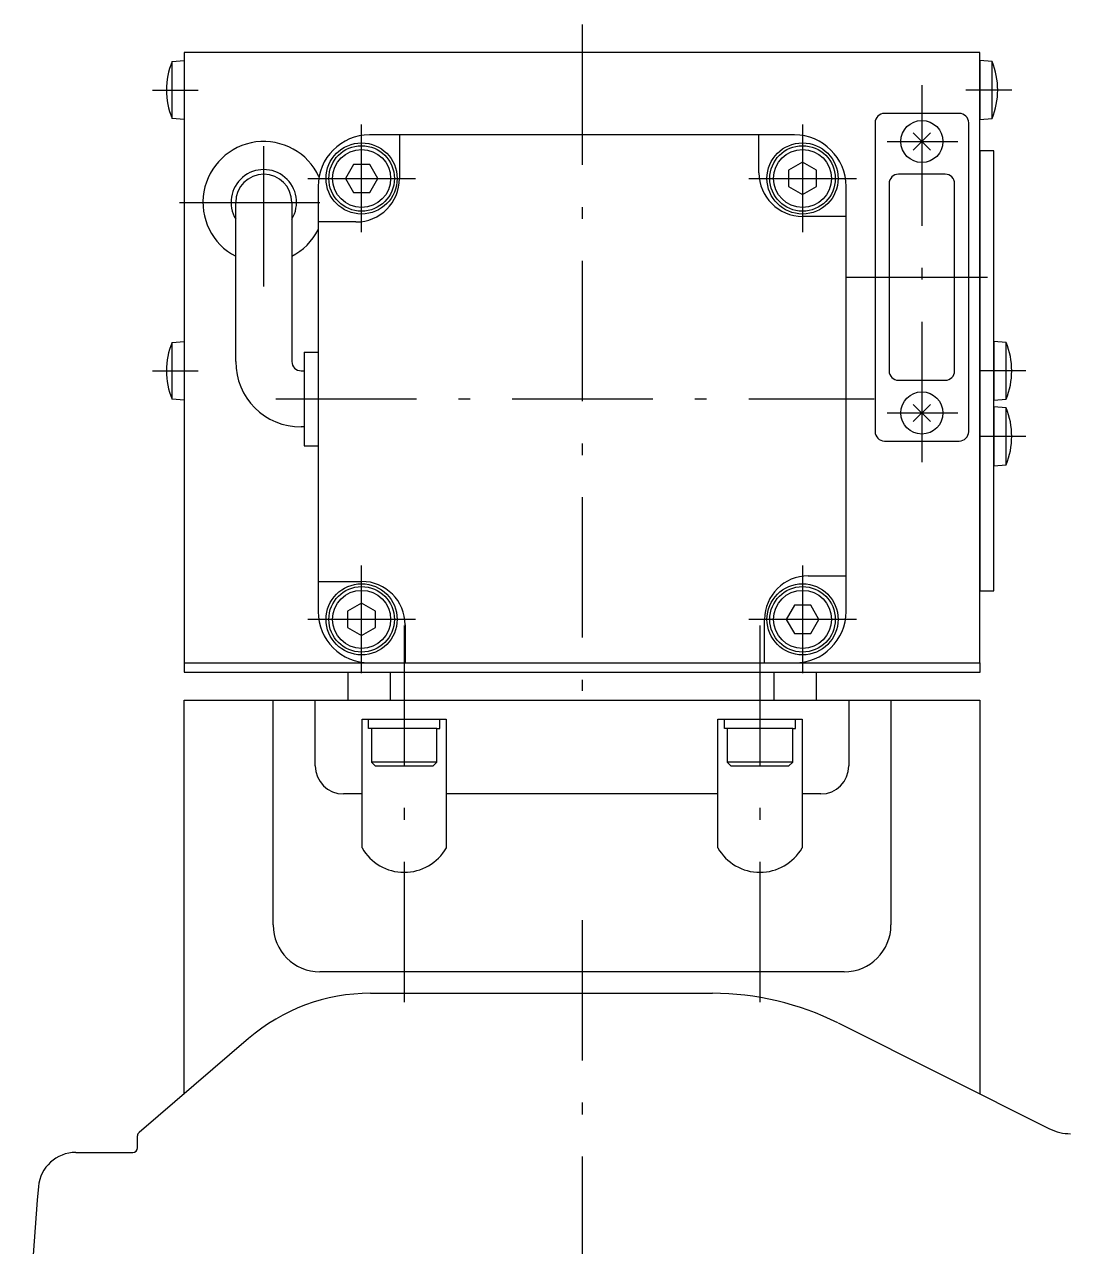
# Model space of a CAD drawing. Header units: millimetres. Extents: x -101 to 1189, y 101 to 982.
# Drawn here: x 788.1 to 899.9, y 851.4 to 981.9 of the extents above; entities that cross this region are included whole.
import ezdxf

# ---------------------------------------------------------------- set-up
doc = ezdxf.new("R2010")
doc.units = ezdxf.units.MM
doc.linetypes.add('DASHDOT', pattern=[50.5, 30, -9, 2.5, -9])
doc.layers.add('1', color=7, linetype='Continuous')
doc.layers.add('3', color=214, linetype='Continuous')

msp = doc.modelspace()

# ---------------------------------------------------------------- linework, layer by layer
at = {"layer": '1', "color": 7, "linetype": 'Continuous'}
for p, q in [((803.89, 977.95), (805.19, 978.06)), ((803.89, 971.88), (803.89, 977.95)), ((890.19, 978.91), (805.19, 978.91)), ((805.19, 978.91), (805.19, 913.71)), ((805.19, 978.06), (805.19, 971.76)), ((890.19, 913.71), (890.19, 978.91)), ((891.49, 977.95), (890.19, 978.06)), ((890.19, 978.06), (890.19, 971.76)), ((891.49, 971.88), (891.49, 977.95)), ((805.19, 971.76), (803.89, 971.88)), ((878.99, 971.41), (878.99, 938.41)), ((887.99, 972.41), (879.99, 972.41)), ((888.99, 938.41), (888.99, 971.41)), ((890.19, 971.76), (891.49, 971.88)), ((870.39, 970.11), (824.99, 970.11)), ((828.19, 970.11), (828.19, 965.46)), ((866.59, 966.06), (866.59, 970.11)), ((883.07, 970.33), (884.91, 968.49)), ((884.91, 970.33), (883.07, 968.49)), ((890.19, 968.41), (890.19, 921.41)), ((891.69, 968.41), (890.19, 968.41)), ((891.69, 921.41), (891.69, 968.41)), ((823.28, 966.96), (822.41, 965.46)), ((825.01, 966.96), (823.28, 966.96)), ((825.87, 965.46), (825.01, 966.96)), ((871.24, 967.2), (869.74, 966.33)), ((869.74, 966.33), (869.74, 964.6)), ((872.74, 966.33), (871.24, 967.2)), ((872.74, 964.6), (872.74, 966.33)), ((822.41, 965.46), (823.28, 963.96)), ((825.01, 963.96), (825.87, 965.46)), ((880.49, 964.91), (880.49, 944.91)), ((886.49, 965.91), (881.49, 965.91)), ((887.49, 944.91), (887.49, 964.91)), ((819.49, 964.61), (819.49, 919.21)), ((823.28, 963.96), (825.01, 963.96)), ((869.74, 964.6), (871.24, 963.73)), ((871.24, 963.73), (872.74, 964.6)), ((875.89, 919.21), (875.89, 964.61)), ((810.69, 945.91), (810.69, 962.91)), ((816.69, 962.91), (816.69, 945.91)), ((875.89, 961.41), (871.24, 961.41)), ((823.54, 960.81), (819.49, 960.81)), ((803.89, 947.95), (805.19, 948.06)), ((803.89, 941.88), (803.89, 947.95)), ((805.19, 948.06), (805.19, 941.76)), ((891.69, 948.06), (891.69, 941.76)), ((892.99, 947.95), (891.69, 948.06)), ((892.99, 941.88), (892.99, 947.95)), ((817.99, 946.91), (817.99, 936.91)), ((817.99, 946.91), (819.49, 946.91)), ((817.69, 944.91), (817.99, 944.91)), ((881.49, 943.91), (886.49, 943.91)), ((805.19, 941.76), (803.89, 941.88)), ((884.91, 941.33), (883.07, 939.49)), ((883.07, 941.33), (884.91, 939.49)), ((891.69, 941.76), (892.99, 941.88)), ((891.69, 941.06), (891.69, 934.76)), ((892.99, 940.95), (891.69, 941.06)), ((892.99, 934.88), (892.99, 940.95)), ((817.99, 938.91), (817.69, 938.91)), ((879.99, 937.41), (887.99, 937.41)), ((817.99, 936.91), (819.49, 936.91)), ((891.69, 934.76), (892.99, 934.88)), ((819.49, 922.41), (824.14, 922.41)), ((871.84, 923.01), (875.89, 923.01)), ((890.19, 921.41), (891.69, 921.41)), ((824.14, 920.1), (822.64, 919.23)), ((822.64, 919.23), (822.64, 917.5)), ((825.64, 919.23), (824.14, 920.1)), ((825.64, 917.5), (825.64, 919.23)), ((870.38, 919.86), (869.51, 918.36)), ((872.11, 919.86), (870.38, 919.86)), ((872.97, 918.36), (872.11, 919.86)), ((867.19, 913.71), (867.19, 918.36)), ((869.51, 918.36), (870.38, 916.86)), ((872.11, 916.86), (872.97, 918.36)), ((822.64, 917.5), (824.14, 916.63)), ((824.14, 916.63), (825.64, 917.5)), ((828.79, 917.76), (828.79, 913.71)), ((870.38, 916.86), (872.11, 916.86)), ((805.19, 913.71), (890.19, 913.71)), ((805.19, 913.71), (805.19, 912.71)), ((805.19, 912.71), (890.23, 912.71)), ((822.69, 912.71), (872.69, 912.71)), ((822.69, 909.71), (822.69, 912.71)), ((824.99, 913.71), (870.39, 913.71)), ((827.19, 912.71), (827.19, 909.71)), ((868.19, 912.71), (868.19, 909.71)), ((872.69, 912.71), (872.69, 909.71)), ((890.23, 912.71), (890.23, 913.71)), ((805.19, 909.71), (890.19, 909.71)), ((805.19, 867.7), (805.19, 909.71)), ((814.69, 885.71), (814.69, 909.71)), ((819.19, 902.71), (819.19, 909.71)), ((876.19, 909.71), (876.19, 902.71)), ((880.69, 909.71), (880.69, 885.71)), ((890.19, 909.71), (890.19, 867.66)), ((824.19, 893.94), (824.19, 907.71)), ((824.19, 907.71), (833.19, 907.71)), ((824.89, 906.71), (824.89, 907.71)), ((832.49, 906.71), (832.49, 907.71)), ((833.19, 907.71), (833.19, 893.94)), ((862.19, 893.94), (862.19, 907.71)), ((862.19, 907.71), (871.19, 907.71)), ((862.89, 906.71), (862.89, 907.71)), ((870.49, 906.71), (870.49, 907.71)), ((871.19, 907.71), (871.19, 893.94)), ((825.19, 906.71), (824.89, 906.71)), ((825.19, 906.71), (825.19, 903.11)), ((832.19, 906.71), (825.19, 906.71)), ((832.19, 903.11), (832.19, 906.71)), ((832.19, 906.71), (832.49, 906.71)), ((863.19, 906.71), (862.89, 906.71)), ((863.19, 906.71), (863.19, 903.11)), ((870.19, 906.71), (863.19, 906.71)), ((870.19, 903.11), (870.19, 906.71)), ((870.19, 906.71), (870.49, 906.71)), ((825.19, 903.11), (825.59, 902.71)), ((832.19, 903.11), (825.19, 903.11)), ((825.59, 902.71), (831.79, 902.71)), ((831.79, 902.71), (832.19, 903.11)), ((863.19, 903.11), (863.59, 902.71)), ((870.19, 903.11), (863.19, 903.11)), ((863.59, 902.71), (869.79, 902.71)), ((869.79, 902.71), (870.19, 903.11)), ((824.19, 899.71), (822.19, 899.71)), ((862.19, 899.71), (833.19, 899.71)), ((873.19, 899.71), (871.19, 899.71)), ((875.69, 880.71), (819.69, 880.71)), ((825.09, 878.41), (861.61, 878.41)), ((875.03, 875.25), (897.64, 863.94)), ((812.07, 873.6), (800.37, 863.56)), ((800.19, 861.91), (800.19, 863.18)), ((793.61, 861.41), (799.69, 861.41))]:
    msp.add_line(p, q, dxfattribs=at)
for centre, radius in [((883.99, 969.41), 2.25), ((824.14, 965.46), 3.8), ((824.14, 965.46), 3.5), ((871.24, 965.46), 3.8), ((871.24, 965.46), 3.5), ((824.14, 965.46), 3.1), ((871.24, 965.46), 3.1), ((883.99, 940.41), 2.25), ((824.14, 918.36), 3.8), ((824.14, 918.36), 3.5), ((871.24, 918.36), 3.8), ((871.24, 918.36), 3.5), ((824.14, 918.36), 3.1), ((871.24, 918.36), 3.1)]:
    msp.add_circle(centre, radius, dxfattribs=at)
for centre, radius, start, end in [((811.27, 974.91), 7.98, 157.6435, 202.3565), ((884.11, 974.91), 7.98, 337.6435, 22.3565), ((879.99, 971.41), 1, 90, 180), ((887.99, 971.41), 1, 0, 90), ((824.99, 964.61), 5.5, 90, 180), ((870.39, 964.61), 5.5, 0, 90), ((813.69, 962.91), 6.5, 24.8584, 242.5136), ((813.69, 962.91), 3.5, 328.9973, 211.0027), ((813.69, 962.91), 3, 360, 180), ((823.54, 965.46), 4.65, 270, 0), ((871.24, 966.06), 4.65, 180, 270), ((881.49, 964.91), 1, 90, 180), ((886.49, 964.91), 1, 0, 90), ((813.69, 962.91), 6.5, 297.4864, 333.1647), ((811.27, 944.91), 7.98, 157.6435, 202.3565), ((885.61, 944.91), 7.98, 337.6435, 22.3565), ((817.69, 945.91), 7, 180, 270), ((817.69, 945.91), 1, 180, 270), ((881.49, 944.91), 1, 180, 270), ((886.49, 944.91), 1, 270, 0), ((885.61, 937.91), 7.98, 337.6435, 22.3565), ((879.99, 938.41), 1, 180, 270), ((887.99, 938.41), 1, 270, 0), ((824.14, 917.76), 4.65, 0, 90), ((871.84, 918.36), 4.65, 90, 180), ((824.99, 919.21), 5.5, 180, 270), ((870.39, 919.21), 5.5, 270, 0), ((822.19, 902.71), 3, 180, 270), ((873.19, 902.71), 3, 270, 0), ((828.69, 896.54), 5.2, 210, 330), ((866.69, 896.54), 5.2, 210, 330), ((819.69, 885.71), 5, 180, 270), ((875.69, 885.71), 5, 270, 0), ((825.09, 858.41), 20, 90, 130.6115), ((861.61, 848.41), 30, 63.435, 90), ((800.69, 863.18), 0.5, 130.6121, 180), ((899.87, 868.41), 5, 243.435, 270), ((799.69, 861.91), 0.5, 270, 0), ((793.61, 857.41), 4, 90, 175.0115), ((1297.69, 813.41), 510, 175.0115, 177.6401)]:
    msp.add_arc(centre, radius, start, end, dxfattribs=at)
at = {"layer": '3', "color": 214, "linetype": 'DASHDOT', "ltscale": 0.5}
for p, q in [((847.69, 981.91), (847.69, 910.71)), ((883.99, 975.41), (883.99, 934.41)), ((801.79, 974.91), (806.69, 974.91)), ((893.59, 974.91), (888.69, 974.91)), ((813.69, 953.91), (813.69, 971.91)), ((824.14, 959.71), (824.14, 971.21)), ((871.24, 971.21), (871.24, 959.71)), ((880.28, 969.41), (887.83, 969.41)), ((818.39, 965.46), (829.89, 965.46)), ((865.49, 965.46), (876.99, 965.46)), ((804.69, 962.91), (822.69, 962.91)), ((875.99, 954.91), (891.99, 954.91)), ((801.79, 944.91), (806.69, 944.91)), ((895.09, 944.91), (890.19, 944.91)), ((814.99, 941.91), (878.89, 941.91)), ((880.28, 940.41), (887.83, 940.41)), ((895.09, 937.91), (890.19, 937.91)), ((824.14, 912.61), (824.14, 924.11)), ((871.24, 924.11), (871.24, 912.61)), ((829.89, 918.36), (818.39, 918.36)), ((876.99, 918.36), (865.49, 918.36)), ((828.69, 917.71), (828.69, 875.71)), ((866.69, 917.71), (866.69, 875.71)), ((847.69, 886.23), (847.69, 689.31))]:
    msp.add_line(p, q, dxfattribs=at)

doc.saveas('drawing.dxf')
